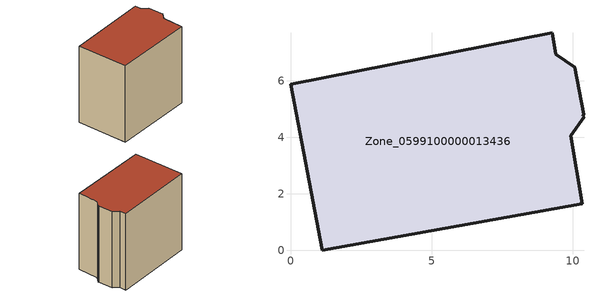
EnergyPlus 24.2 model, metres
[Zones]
Zone_0599100000013436
 floor ground (C_G): 10.34,4.75 10.39,4.74 9.93,4.05 10.33,1.65 1.13,0 0,5.89 9.26,7.71 9.4,6.94 10.07,6.48 10.38,4.83 z0
 wall outside (C_F): 1.13,0 10.33,1.65 9.93,4.05 10.39,4.74 10.34,4.75 10.38,4.83 10.07,6.48 9.4,6.94 9.26,7.71 0,5.89 1.13,0 z0:9.35
 roof outside (C_R): 10.39,4.74 10.34,4.75 10.38,4.83 10.07,6.48 9.4,6.94 9.26,7.71 0,5.89 1.13,0 10.33,1.65 9.93,4.05 z9.35
[BUILDING]
Pand.0599100000013436: North Axis=0; Terrain=City; Loads Convergence Tolerance Value=0.04; Temperature Convergence Tolerance Value=0.4; Solar Distribution=FullExterior; Maximum Number of Warmup Days=25; Minimum Number of Warmup Days=1
[Site:Location]
Rotterdam.The.Hague.AP_ZH_NLD Design_Conditions: Latitude=51.96; Longitude=4.45; Time Zone=1; Elevation=-4.5
[SITE:GROUNDTEMPERATURE:BUILDINGSURFACE]
18, 18, 18, 18, 18, 18, 18, 18, 18, 18, 18, 18
[MATERIAL] Thermal Absorptance=0.9; Solar Absorptance=0.7; Visible Absorptance=0.7
Name | Roughness | Thickness | Conductivity | Density | Specific Heat
G.TI.1946 | MediumSmooth | 0.15 | 1 | 540 | 1210
F.TI.1946 | Rough | 0.3 | 0.857143 | 1920 | 840
R.TI.1946 | MediumRough | 0.2 | 0.1 | 1500 | 1000
[CONSTRUCTION]
C_G: G.TI.1946
C_F: F.TI.1946
C_R: R.TI.1946
[ZONE]
Zone_0599100000013436: Type=1; Multiplier=1; Ceiling Height=Autocalculate; Volume=Autocalculate; Floor Area=autocalculate; Part of Total Floor Area=Yes
[ZONEINFILTRATION:DESIGNFLOWRATE]
Infil_Zone_0599100000013436: Zone or ZoneList or Space or SpaceList=Zone_0599100000013436; Schedule=AlwaysOn; Design Flow Rate Calculation Method=Flow/Area; Flow Rate per Floor Area=0.003; Constant Term Coefficient=1; Temperature Term Coefficient=0; Velocity Term Coefficient=0; Velocity Squared Term Coefficient=0
[HVACTEMPLATE:ZONE:IDEALLOADSAIRSYSTEM]
Zone_0599100000013436: Maximum Heating Supply Air Temperature=50; Minimum Cooling Supply Air Temperature=13; Maximum Heating Supply Air Humidity Ratio=0.0156; Minimum Cooling Supply Air Humidity Ratio=0.0077; Heating Limit=NoLimit; Cooling Limit=NoLimit; Dehumidification Control Type=ConstantSensibleHeatRatio; Cooling Sensible Heat Ratio=0.7; Dehumidification Setpoint=60; Humidification Control Type=None; Humidification Setpoint=30; Outdoor Air Method=None; Outdoor Air Flow Rate per Person=0.00944; Outdoor Air Flow Rate per Zone Floor Area=0; Outdoor Air Flow Rate per Zone=0; Demand Controlled Ventilation Type=None; Outdoor Air Economizer Type=NoEconomizer; Heat Recovery Type=None; Sensible Heat Recovery Effectiveness=0.7; Latent Heat Recovery Effectiveness=0.65
[ZONECONTROL:THERMOSTAT]
ThermostatControl_Zone_0599100000013436: Zone or ZoneList=Zone_0599100000013436; Control Type Schedule=DualSetpointControlType; Control 1=Thermostat_Zone_0599100000013436; Temperature Difference Between Cutout And Setpoint=0
[THERMOSTATSETPOINT:DUALSETPOINT]
Thermostat_Zone_0599100000013436: Heating Setpoint Temperature Schedule=HeatingSetpoint_Zone_0599100000013436; Cooling Setpoint Temperature Schedule=CoolingSetpoint_Zone_0599100000013436
[SCHEDULE:COMPACT]
HeatingSetpoint_Zone_0599100000013436: Through: 12/31, For: AllDays, Until: 24:00, 21
CoolingSetpoint_Zone_0599100000013436: Through: 12/31, For: AllDays, Until: 24:00, 24
DualSetpointControlType: Through: 12/31, For: AllDays, Until: 24:00, 4
AlwaysOn: Through: 12/31, For: AllDays, Until: 24:00, 1
